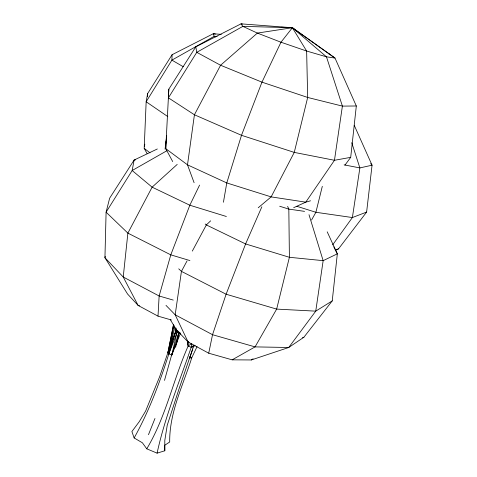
<?xml version="1.0" encoding="UTF-8"?>
<svg xmlns="http://www.w3.org/2000/svg" width="477" height="477" viewBox="0 0 477 477"><rect width="100%" height="100%" fill="white"/><g stroke="black" fill="none" stroke-linecap="round" stroke-linejoin="round"><path stroke-width="0.72" d="M221.298 34.374L213.243 33.748L172.084 54.718L171.899 60.126L146.159 101.768L144.185 148.341L147.035 153.511M147.5 96.533L147.637 93.581L172.084 54.718M166.121 141.001L165.746 148.639L172.692 161.572M344.99 165.096L350.702 157.356L356.319 105.989L334.997 58.051L292.383 27.726L241.016 23.85L195.803 46.812L168.828 89.157L165.746 148.639L187.497 164.833L226.778 182.935L271.139 196.888L305.763 202.165L310.557 200.787M168.321 98.817L168.828 89.157M171.434 319.989L158.006 316.138L159.139 295.99L170.79 254.855L189.828 205.223L199.583 185.112M195.135 345.396L193.429 346.803L179.03 388.88L167.23 425.269L164.792 440.486L164.798 450.783L157.094 453.15L146.761 448.815L142.385 442.781L134.15 437.952C152.855 404.359 165.018 367.713 175.804 330.943L175.93 328.754M170.313 319.662L176.383 329.72L188.105 342.021L208.723 353.207L232.156 359.837L251.313 359.962L288.716 347.494L303.885 337.239L332.236 300.886L337.334 253.836L327.198 231.816M335.242 250.377L338.545 248.833L366.616 212.086L372.06 165.203L354.22 125.266M165.066 149.14L166.7 135.85M144.495 146.278L144.805 144.215M164.499 380.407L172.048 353.54M175.107 333.888L176.013 328.069M157.094 453.15C164.929 416.826 179.269 382.357 191.211 347.28L191.796 343.649M223.433 202.248L226.778 182.935L241.499 135.301L261.962 82.145L280.977 42.22L292.383 27.726L334.997 58.051L326.471 56.823L306.633 51.033L280.977 42.22L257.371 33.086L242.859 26.372L241.016 23.85L242.405 24.118M180.616 332.898L171.821 354.995L168.792 353.904L173.896 325.386M147.637 93.581L146.159 101.768L167.779 116.573M197.055 346.63L191.76 357.78L189.685 358.06L189.953 356.593M176.591 329.726L175.804 330.943L177.039 332.01L178.935 332.105L171.821 354.995L172.108 353.54M173.467 324.718L167.976 352.408L159.676 376.633L145.628 411.061L139.308 421.596L131.896 431.548L134.15 437.952M193.429 346.803L191.211 347.28L188.153 346.01L187.336 344.269L187.914 341.383M173.646 324.348L167.976 352.408L168.792 353.904L177.778 330.734M208.723 353.207L212.527 334.705L226.11 294.22L245.601 243.944L261.861 206.797M146.761 448.815C165.948 416.952 173.169 379.805 188.153 346.01L188.916 342.426M175.608 347.334L178.935 332.105M105.244 256.334L104.94 257.723L127.574 294.041L138.145 305.447L158.006 316.138M168.792 353.904L169.275 351.734M170.724 345.235L174.743 327.18M171.821 354.995L177.039 332.01M176.693 343.207L179.197 332.541M322.309 186.328L315.893 212.283L311.559 220.034M175.602 332.803L176.204 330.674M177.694 337.495L179.125 332.535M187.336 344.269L188.236 341.46M189.685 358.06L192.768 348.943M191.76 357.78C183.085 385.392 169.323 412.438 169.699 441.976L164.732 445.274L164.798 450.783M175.804 330.943L167.976 352.408L169.001 349.683M170.533 345.604L176.15 330.644M148.466 434.708L154.971 418.478M187.05 260.901L181.439 271.365L175.178 314.79L188.105 342.021M192.314 251.093L206.35 224.929L210.649 220.827M332.63 244.904L352.384 217.548L359.873 167.916L351.734 142.677M177.211 164.404L152.121 187.163L127.878 233.128L123.227 277.006L138.145 305.447L139.594 305.793M258.236 207.751L271.139 196.888L294.261 152.396L307.683 97.457L306.633 51.033L292.383 27.726L287.995 27.529M191.211 347.28L194.05 345.104M188.153 346.01L191.724 343.559M251.313 359.962L253.096 358.811M332.236 300.886L315.744 311.147L288.716 347.494L255.07 346.892L212.527 334.705L175.178 314.79L165.996 305.381M166.878 150.744L132.165 170.522L106.097 212.193L104.94 257.723L123.227 277.006L159.139 295.99L173.252 300.087M232.156 359.837L255.07 346.892L276.654 309.102L289.402 257.288L288.829 209.105L287.631 206.392M157.327 148.979L134.126 160.045L109.638 198.205L106.097 212.193L127.878 233.128L170.79 254.855L189.912 260.567M293.689 207.68L305.763 202.165L334.466 160.284L342.397 106.109L326.471 56.823L292.383 27.726L242.859 26.372L196.768 52.333L168.411 97.839L194.425 114.772L241.499 135.301L294.261 152.396L334.466 160.284L350.702 157.356M335.82 249.96L338.545 248.833M302.496 337.77L303.885 337.239M366.616 212.086L352.384 217.548L315.893 212.283L296.927 206.32M135.563 159.89L134.126 160.045L132.165 170.522L152.121 187.163L189.828 205.223L226.378 216.498M356.319 105.989L342.397 106.109L307.683 97.457L261.962 82.145L220.577 65.248L196.768 52.333L195.803 46.812M217.166 36.389L214.203 36.318L171.899 60.126L183.251 66.714M281.412 27.231L285.801 27.427M304.553 211.365L288.829 209.105L279.689 206.243M215.431 34.1L213.243 33.748L214.203 36.318L215.473 36.95M344.12 164.869L359.873 167.916L372.06 165.203L370.671 163.569M328.719 53.835L330.692 54.712M144.185 148.341L149.987 152.837M205.205 223.993L206.35 224.929L245.601 243.944L289.402 257.288L323.156 260.663L337.334 253.836L333.799 246.836M294.041 29.169L292.383 27.726L257.371 33.086L220.577 65.248L194.425 114.772L187.497 164.833L194.097 182.691M178.732 268.825L181.439 271.365L226.11 294.22L276.654 309.102L315.744 311.147L323.156 260.663L308.995 214.704"/></g></svg>
